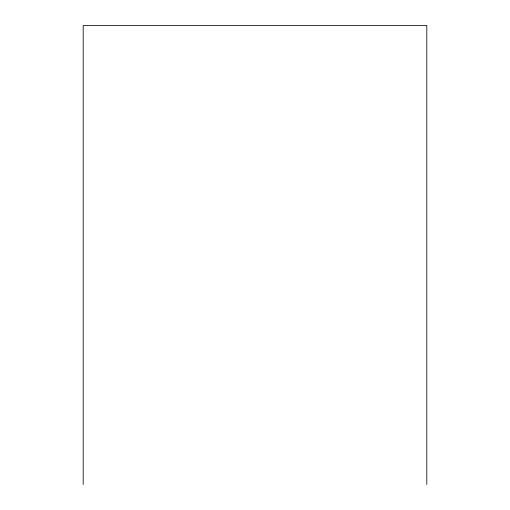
<?xml version="1.0" encoding="UTF-8"?>
<svg xmlns="http://www.w3.org/2000/svg" width="510" height="510" viewBox="0 0 510 510"><rect width="100%" height="100%" fill="white"/><g stroke="black" fill="none" stroke-linecap="round" stroke-linejoin="round"><path stroke-width="0.76" d="M426.806 484.5L426.806 25.5L83.194 25.5L83.194 484.5"/></g></svg>
